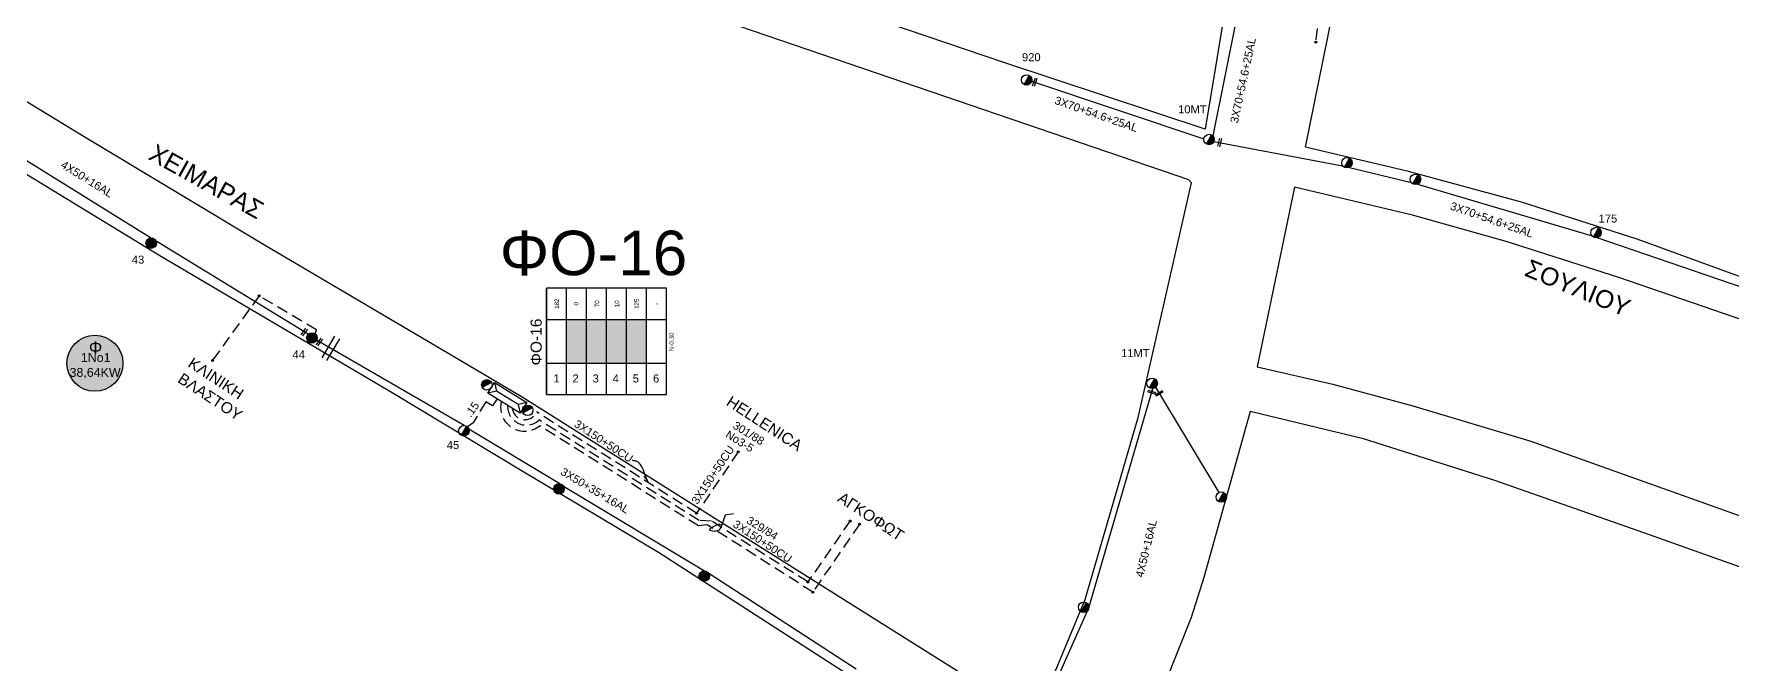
# Model space of a CAD drawing. Header units: millimetres. Extents: x 1113 to 5794, y 757 to 3537.
# Drawn here: x 1445 to 1827, y 1156.6 to 1298.4 of the extents above; entities that cross this region are included whole.
import ezdxf
from ezdxf.enums import TextEntityAlignment as Align

# ---------------------------------------------------------------- set-up
doc = ezdxf.new("R2010")
doc.units = ezdxf.units.MM
doc.linetypes.add('DASHED', pattern=[19.05, 12.7, -6.35])
for name, color, linetype in [('Άγνωστα', 7, 'Continuous'), ('Ασφαλειοκιβώτια Χ.Τ 6 αναχωρήσεων', 7, 'Continuous'), ('Ασφαλειοκιβώτια Χ.Τ 9 αναχωρήσεων', 7, 'Continuous'), ('Γυμνά εναέρια ΧΤ και ΦΟΠ (3Φ)   3x50+35+16CU', 7, 'Continuous'), ('Γυμνά εναέρια ΧΤ και ΦΟΠ (3Φ)   4x50+16AL', 7, 'Continuous'), ('Επιγραφές - Σχήματα', 7, 'Continuous'), ('Καλώδια ΧΤ   3x150+50CU', 7, 'DASHED'), ('Μηχανική τομή', 7, 'Continuous'), ('Στύλος Ξύλινος', 7, 'Continuous'), ('Στύλος Ξύλινος @ 1', 7, 'Continuous'), ('Στύλος ΦΜ', 7, 'Continuous'), ('Στύλος ΦΜ @ 1', 7, 'Continuous'), ('Συνδέσεις', 7, 'Continuous'), ('Συνεστραμμένα ΧΤ   3x70+54.6+25 AL', 7, 'SYN_LINE'), ('Τομή', 7, 'Continuous'), ('Υποσταθμός εναέριος 2 στύλων', 7, 'Continuous'), ('Υποσταθμός πόλεως', 7, 'Continuous'), ('Υπόβαθρο ΔΕΗ', 7, 'Continuous'), ('Υπόγεια Καλώδια Δικτύου ΧΤ   .15', 7, 'DASHED'), ('Χώρος', 7, 'Continuous')]:
    doc.layers.add(name, color=color, linetype=linetype)
doc.styles.get("Standard").update_dxf_attribs({"font": 'arial.ttf'})
doc.linetypes.add('SYN_LINE', pattern='A,0.5,-0.0001,["/\\/\\/\\/",Standard,S=0.1,R=0,X=0,Y=-0.05],-0.25', length=0.7501)
doc.dimstyles.new('ISO-25', dxfattribs={"dimtxt": 2.5, "dimasz": 1.8, "dimexe": 1.25, "dimexo": 0.625, "dimtad": 1, "dimtxsty": 'Standard', "dimcen": 1.8, "dimadec": 0, "dimazin": 0, "dimtfac": 1, "dimtmove": 0, "dimatfit": 3, "dimfxl": 1.25, "dimarcsym": 0})

# ---------------------------------------------------------------- blocks, each defined once
blk = doc.blocks.new('ΥΠΑΡΧΩΝ ΞΥΛΙΝΟΣ ΣΤΥΛΟΣ')
at = {"layer": 'Στύλος Ξύλινος'}
h = blk.add_hatch(color=7, dxfattribs=at)
h.paths.add_polyline_path([(-2.62, 0, 0.270008), (-1.29, -2.28), (1.3, 2.27, 0.576266)])
h.paths.add_polyline_path([(-1.29, -2.28, 0.574793), (2.62, 0, 0.268822), (1.3, 2.27)])
at = {"layer": 'Στύλος Ξύλινος', "color": 7}
blk.add_line((-1.29, -2.28), (1.3, 2.27), dxfattribs=at)
blk.add_circle((0, 0), 2.62, dxfattribs=at)
at = {"layer": 'Στύλος Ξύλινος', "flags": 4}
for tag, p in [('ΑΡΙΘΜΟΣ', (-4.91, 8.6)), ('ΤΥΠΟΣ', (-4.85, 3.39))]:
    blk.add_attdef(tag, p, '', height=4, dxfattribs=at)
blk = doc.blocks.new('ΥΠΑΡΧΩΝ ΤΣΙΜΕΝΤΕΝΙΟΣ ΣΤΥΛΟΣ')
at = {"layer": 'Στύλος ΦΜ'}
blk.add_hatch(color=7, dxfattribs=at).paths.add_polyline_path([(-1.29, -2.28, 0.574793), (2.62, 0, 0.268822), (1.3, 2.27)])
at = {"layer": 'Στύλος ΦΜ', "color": 7}
blk.add_line((-1.29, -2.28), (1.3, 2.27), dxfattribs=at)
blk.add_circle((0, 0), 2.62, dxfattribs=at)
at = {"layer": 'Στύλος ΦΜ', "flags": 4}
for tag, p in [('ΑΡΙΘΜΟΣ', (-4.68, 8.05)), ('ΤΥΠΟΣ', (-4.91, 3.03))]:
    blk.add_attdef(tag, p, '', height=4, dxfattribs=at)
blk = doc.blocks.new('ΥΠΟΣΤΑΘΜΟΣ ΕΝΑΕΡΙΟΣ ΕΠΙ 2 ΣΤΥΛΩΝ')
at = {"layer": 'Υποσταθμός εναέριος 2 στύλων', "linetype": 'Continuous'}
for points in [[(-11.97, -2.11, 0.574793), (-8.45, -0.07, 0.268822), (-9.64, 1.98)], [(9.68, -2.15, 0.574793), (13.19, -0.1, 0.268822), (12.01, 1.95)]]:
    blk.add_hatch(color=256, dxfattribs=at).paths.add_polyline_path(points)
for p, q in [((-11.97, -2.11), (-9.64, 1.98)), ((9.68, -2.15), (12.01, 1.95))]:
    blk.add_line(p, q, dxfattribs=at)
for centre in [(-10.81, -0.07), (10.84, -0.1)]:
    blk.add_circle(centre, 2.36, dxfattribs=at)
at = {"layer": 'Υποσταθμός πόλεως', "linetype": 'Continuous', "ltscale": 40}
blk.add_lwpolyline([(-8.57, 2.82), (8.57, 2.82), (8.57, -2.82), (-8.57, -2.82)], close=True, dxfattribs=at)
for points in [[(-5.75, 0), (-8.57, 2.82)], [(-8.57, -2.82), (-5.75, 0)], [(-5.75, 0), (5.75, 0)], [(5.75, 0), (8.57, 2.82)], [(8.57, -2.82), (5.75, 0)]]:
    blk.add_lwpolyline(points, dxfattribs=at)
at = {"layer": 'Υποσταθμός εναέριος 2 στύλων', "ltscale": 40, "flags": 1}
for tag, p in [('ΜΕΤΑΣΧΗΜΑΤΙΣΜΟΣ', (14.09, 2.51)), ('ΙΣΧΥΣ', (14.07, -0.28)), ('ΑΡΙΘΜΟΣ', (14.19, -3))]:
    blk.add_attdef(tag, p, '', height=1.8, dxfattribs=at)
blk = doc.blocks.new('ΑΣΦΑΛΕΙΟΚΙΒΩΤΙΟ ΥΠΟΣΤΑΘΜΟΥ 6 ΑΝΑΧΩΡΗΣΕΩΝ')
at = {"layer": 'Ασφαλειοκιβώτια Χ.Τ 6 αναχωρήσεων', "ltscale": 40}
for p, q in [((-23.91, 27), (23.91, 27)), ((-9.83, 27), (-9.83, -27)), ((9.83, 27), (9.83, -27)), ((-23.91, 18), (23.91, 18)), ((-23.91, 9), (23.91, 9)), ((-23.91, 0), (23.91, 0)), ((-23.91, -9), (23.91, -9)), ((-23.91, -18), (23.91, -18))]:
    blk.add_line(p, q, dxfattribs=at)
at = {"layer": 'Ασφαλειοκιβώτια Χ.Τ 6 αναχωρήσεων'}
blk.add_lwpolyline([(-23.91, -27), (23.91, -27), (23.91, 27), (-23.91, 27)], close=True, dxfattribs=at)
for s, p in [('1', (-18.47, 23.92)), ('2', (-18.47, 15.35)), ('3', (-18.47, 6.28)), ('4', (-18.47, -2.75)), ('5', (-18.47, -11.76)), ('6', (-18.47, -20.89))]:
    blk.add_text(s, height=3.6, rotation=270, dxfattribs=at).set_placement(p)
at = {"layer": 'Ασφαλειοκιβώτια Χ.Τ 6 αναχωρήσεων', "ltscale": 40}
for tag, height, p in [('ΟΝΟΜΑ', 5, (-0.27, 31.68)), ('ΚΕΙΜΕΝΟ 1', 2, (16.95, 22.41)), ('ΚΕΙΜΕΝΟ 2', 2, (16.95, 13.71)), ('ΚΕΙΜΕΝΟ 3', 2, (16.95, 4.31)), ('ΚΕΙΜΕΝΟ 4', 2, (16.95, -4.67)), ('ΚΕΙΜΕΝΟ 5', 2, (16.95, -13.51)), ('ΚΕΙΜΕΝΟ 6', 2, (16.95, -22.43)), ('ΣΧ', 2, (-0.21, -29.21))]:
    blk.add_attdef(tag, text='', height=height, dxfattribs=at).set_placement(p, align=Align.MIDDLE_CENTER)
blk = doc.blocks.new('ΜΗΧΑΝΙΚΗ ΤΟΜΗ')
at = {"layer": 'Μηχανική τομή', "ltscale": 40}
for p, q in [((-1.89, 0.78), (1.89, 0.78)), ((1.89, 0), (-1.89, 0))]:
    blk.add_line(p, q, dxfattribs=at)
blk = doc.blocks.new('ΤΟΜΗ')
at = {"layer": 'Τομή', "ltscale": 40}
for p, q in [((-5.68, 0), (5.68, 0)), ((5.68, -2.33), (-5.68, -2.33))]:
    blk.add_line(p, q, dxfattribs=at)
blk = doc.blocks.new('_ΣΥΝΔΕΣΗ')
at = {"layer": 'Συνδέσεις', "linetype": 'SYN_LINE', "ltscale": 40}
blk.add_hatch(color=256, dxfattribs=at).paths.add_polyline_path([(0.5, -0.01, 1), (-0.5, -0.01, 1)])
at = {"layer": 'Συνδέσεις'}
blk.add_circle((0, -0.01), 0.5, dxfattribs=at)
blk = doc.blocks.new('ΧΩΡΟΣ')
at = {"layer": 'Χώρος', "ltscale": 40, "true_color": 0xff4747}
blk.add_hatch(color=13, dxfattribs=at).paths.add_polyline_path([(12.17, -0.19, 1), (-13.03, -0.19, 1)])
at = {"layer": 'Χώρος', "ltscale": 40}
blk.add_circle((-0.43, -0.19), 12.6, dxfattribs=at)
at = {"layer": 'Χώρος', "ltscale": 30, "insert": (-3.14, 9.64), "char_height": 5.4, "width": 408.8913, "attachment_point": 1}
blk.add_mtext('Φ', dxfattribs=at)
at = {"layer": 'Χώρος', "ltscale": 40}
blk.add_attdef('ΑΡΙΘΜΟΣ_001', (-5.24, -3.99), '', height=5.4, dxfattribs=at)

msp = doc.modelspace()

# ---------------------------------------------------------------- hatches: boundary and pattern name
at = {"layer": 'Ασφαλειοκιβώτια Χ.Τ 9 αναχωρήσεων', "lineweight": -3}
for color, points in [(30, [(1564.82, 1224.33), (1569.32, 1224.33), (1569.32, 1234.16), (1564.82, 1234.16)]), (5, [(1569.32, 1224.33), (1573.82, 1224.33), (1573.82, 1234.16), (1569.32, 1234.16)]), (85, [(1573.82, 1224.33), (1578.32, 1224.33), (1578.32, 1234.16), (1573.82, 1234.16)]), (1, [(1578.32, 1224.33), (1582.82, 1224.33), (1582.82, 1234.16), (1578.32, 1234.16)])]:
    msp.add_hatch(color=color, dxfattribs=at).paths.add_polyline_path(points)

# ---------------------------------------------------------------- linework, layer by layer
at = {"layer": 'Άγνωστα', "color": 27, "linetype": 'DASHED', "lineweight": -3, "ltscale": 0.2}
msp.add_lwpolyline([(1736.44, 1327.66), (1734.8, 1315.2), (1736, 1313.69), (1735.74, 1307.58), (1734.34, 1307.24), (1733.32, 1296.59)], dxfattribs=at)
at = {"layer": 'Άγνωστα', "color": 85, "linetype": 'DASHED', "lineweight": -3, "ltscale": 0.2}
msp.add_lwpolyline([(1508.3, 1230.92), (1508.58, 1231.87), (1495.66, 1239.48), (1485.16, 1224.96)], dxfattribs=at)
at = {"layer": 'Άγνωστα', "linetype": 'SYN_LINE', "lineweight": -3, "ltscale": 20}
msp.add_lwpolyline([(1697.31, 1218.93), (1711.56, 1195.27)], dxfattribs=at)
at = {"layer": 'Γυμνά εναέρια ΧΤ και ΦΟΠ (3Φ)   3x50+35+16CU', "color": 30, "lineweight": -3}
for points in [[(1541.81, 1210.29), (1508.59, 1229.5)], [(1563.33, 1197.21), (1542.84, 1209.52)], [(1564.11, 1196.7), (1595.86, 1177.62)], [(1629.93, 1155.52), (1596.81, 1177.01)]]:
    msp.add_lwpolyline(points, dxfattribs=at)
at = {"layer": 'Γυμνά εναέρια ΧΤ και ΦΟΠ (3Φ)   4x50+16AL', "color": 85, "lineweight": -3}
for points in [[(1471.23, 1252.53), (1437.72, 1273.4)], [(1506.7, 1230.84), (1472.48, 1251.83)]]:
    msp.add_lwpolyline(points, dxfattribs=at)
at = {"layer": 'Γυμνά εναέρια ΧΤ και ΦΟΠ (3Φ)   4x50+16AL', "color": 133, "lineweight": -3}
for points in [[(1682.29, 1169.31), (1696.65, 1218.64)], [(1665.84, 1132.41), (1681.98, 1168.6)]]:
    msp.add_lwpolyline(points, dxfattribs=at)
at = {"layer": 'Επιγραφές - Σχήματα', "lineweight": -3}
msp.add_lwpolyline([(1602.36, 1190.43), (1600.49, 1190.12), (1599.73, 1187.9), (1599.11, 1186.8), (1598.04, 1186.43), (1597.04, 1186.71), (1597.23, 1187.19), (1597.99, 1187.64), (1599.05, 1188.16), (1599.73, 1187.9)], dxfattribs=at)
at = {"layer": 'Καλώδια ΧΤ   3x150+50CU', "color": 85, "lineweight": -3, "ltscale": 0.2}
msp.add_lwpolyline([(1630.7, 1188.12), (1620.21, 1172.83), (1596.46, 1187.96), (1594.46, 1187.73), (1558.79, 1210.28, -0.726351), (1550.16, 1215.71, 1.50252)], format="xyb", dxfattribs=at)
at = {"layer": 'Καλώδια ΧΤ   3x150+50CU', "color": 5, "lineweight": -3, "ltscale": 0.2}
msp.add_lwpolyline([(1628.59, 1188.83), (1619.09, 1175.11), (1597.44, 1188.79), (1594.64, 1188.96), (1558.66, 1211.56, -0.675829), (1551.57, 1214.84, 3.019711)], format="xyb", dxfattribs=at)
at = {"layer": 'Καλώδια ΧΤ   3x150+50CU', "color": 1, "lineweight": -3, "ltscale": 0.2}
msp.add_lwpolyline([(1603.42, 1204.41), (1594.07, 1190.57), (1558.06, 1213.37, -0.780708), (1552.62, 1214.18, 4.569993)], format="xyb", dxfattribs=at)
at = {"layer": 'Συνεστραμμένα ΧΤ   3x70+54.6+25 AL', "color": 133, "lineweight": -3, "ltscale": 20}
for points in [[(1715.48, 1301.96), (1710.19, 1275.49)], [(1669.43, 1287.8), (1708.17, 1274.86)], [(1710.43, 1274.24), (1739.38, 1268.76)], [(1756.21, 1264.64), (1795.46, 1253)], [(1796.56, 1252.59), (1832.25, 1240.41)]]:
    msp.add_lwpolyline(points, dxfattribs=at)
at = {"layer": 'Συνεστραμμένα ΧΤ   3x70+54.6+25 AL', "color": 133, "lineweight": -3, "ltscale": 10}
msp.add_lwpolyline([(1740.9, 1268.41), (1754.83, 1264.98)], dxfattribs=at)
at = {"layer": 'Υπόβαθρο ΔΕΗ', "lineweight": -3}
for points in [[(1589.53, 1317.06), (1608.64, 1365.42), (1669.1, 1342.21), (1716.28, 1324.1), (1708.48, 1277.03), (1663.2, 1292), (1589.53, 1317.06)], [(1661.49, 1132.71), (1585.49, 1181.74), (1554.8, 1200.04), (1525.94, 1217.47), (1473.35, 1248.47), (1423.85, 1278.69), (1377.39, 1307.01), (1342.63, 1327.94), (1328.93, 1306.8), (1304.14, 1267.32), (1277.93, 1229.43), (1325.71, 1205.22), (1373.03, 1181.89), (1367.76, 1171.83), (1309.67, 1200.34), (1270.59, 1219.17), (1262.71, 1206.33), (1242.61, 1173.77), (1211.4, 1122.83)]]:
    msp.add_lwpolyline(points, dxfattribs=at)
for points in [[(1918.58, 1298.99), (1982.02, 1275.42), (1955.4, 1196.45), (1893.11, 1220.78), (1838.69, 1240.21), (1805.62, 1252.28), (1779.59, 1260.56), (1754.18, 1267.5), (1736.69, 1271.64), (1731.02, 1272.99), (1737.06, 1302.88), (1741.91, 1335.26), (1743.92, 1361.9), (1757.14, 1357.25), (1800.46, 1341.11), (1856.67, 1321.31)], [(1949.81, 1176.09), (1953.02, 1186.74), (1922.73, 1199.62), (1888.64, 1212.5), (1859.64, 1222.19), (1829.82, 1233.91), (1801.48, 1243.6), (1776.13, 1251.73), (1755.06, 1257.69), (1728.53, 1263.95), (1720.18, 1223.49), (1737.19, 1219.59), (1755.19, 1214.75), (1781.7, 1206.78), (1820.97, 1192.74), (1867.6, 1176.09), (1941.7, 1150.2)]]:
    msp.add_lwpolyline(points, close=True, dxfattribs=at)
for points in [[(1681.44, 1171.16), (1693.42, 1212.13), (1705.39, 1264.94), (1704.77, 1265.58), (1554.8, 1316.9), (1468.82, 1346.95), (1466.12, 1347.46), (1463, 1347.46), (1460.22, 1346.68), (1458.78, 1345.57), (1450.54, 1332.95), (1425.18, 1295.6), (1425.16, 1294.36), (1456.31, 1275.33), (1496.87, 1251.01), (1539.25, 1226), (1554.8, 1216.78), (1628.54, 1170.32), (1669.09, 1144.83, 0.293653), (1670.49, 1144.84), (1681.44, 1171.16)], [(1835.42, 1176.09), (1807.09, 1186.2), (1773.61, 1197.97), (1744.03, 1207.32), (1718.6, 1213.48), (1708.18, 1176.09), (1705.34, 1167.11), (1693.47, 1137.34, 0.234747), (1700.41, 1129.24), (1745.01, 1111.96), (1788.27, 1095.54), (1840.78, 1075.32), (1899.12, 1053.28), (1911.29, 1048.85), (1923.53, 1078.17), (1890.19, 1089.1), (1848.86, 1102.64), (1851.01, 1109.71), (1891.07, 1096.87), (1926.58, 1085.81), (1935.31, 1124), (1938.83, 1139.45), (1885.75, 1157.85)]]:
    msp.add_lwpolyline(points, format="xyb", close=True, dxfattribs=at)
at = {"layer": 'Υπόγεια Καλώδια Δικτύου ΧΤ   .15', "color": 30, "lineweight": -3, "ltscale": 0.2}
msp.add_lwpolyline([(1549.21, 1216.3), (1548.19, 1214.71), (1546.66, 1215.65), (1543.79, 1210.89), (1542.52, 1209.99)], dxfattribs=at)

# ---------------------------------------------------------------- block references
at = {"layer": 'Ασφαλειοκιβώτια Χ.Τ 9 αναχωρήσεων', "lineweight": -3, "xscale": 0.5, "yscale": 0.5, "zscale": 0.5, "rotation": 90}
msp.add_blockref('ΑΣΦΑΛΕΙΟΚΙΒΩΤΙΟ ΥΠΟΣΤΑΘΜΟΥ 6 ΑΝΑΧΩΡΗΣΕΩΝ', (1573.82, 1229.24), dxfattribs=at).add_auto_attribs({'ΟΝΟΜΑ': 'ΦΟ-16', 'ΣΧ': 'N-0.30', 'ΚΕΙΜΕΝΟ 2': '0', 'ΚΕΙΜΕΝΟ 1': '182', 'ΚΕΙΜΕΝΟ 3': '70', 'ΚΕΙΜΕΝΟ 4': '10', 'ΚΕΙΜΕΝΟ 5': '125', 'ΚΕΙΜΕΝΟ 6': '-'})
at = {"layer": 'Μηχανική τομή', "lineweight": -3}
for p, xscale, yscale, zscale, rotation in [((1670.3, 1287.51), 0.499999999999912, 0.499999999999912, 0.499999999999912, 70.01772212164337), ((1711.87, 1273.97), 0.4999999999999277, 0.4999999999999277, 0.4999999999999277, 76.23818856986018), ((1505.66, 1231.48), 0.4999999999998411, 0.4999999999998411, 0.4999999999998411, 234.3529243459175), ((1509.06, 1229.23), 0.4999999999998411, 0.4999999999998411, 0.4999999999998411, 234.3529243459175), ((1696.46, 1218), 0.500000000000108, 0.500000000000108, 0.500000000000108, 165.5587228730483), ((1698.03, 1217.72), 0.5000000000001655, 0.5000000000001655, 0.5000000000001655, 211.4842005974589)]:
    msp.add_blockref('ΜΗΧΑΝΙΚΗ ΤΟΜΗ', p, dxfattribs=dict(at, xscale=xscale, yscale=yscale, zscale=zscale, rotation=rotation))
at = {"layer": 'Στύλος Ξύλινος @ 1', "lineweight": -3, "ltscale": 40}
ref = msp.add_blockref('ΥΠΑΡΧΩΝ ΞΥΛΙΝΟΣ ΣΤΥΛΟΣ', (1471.4, 1251.36), dxfattribs=dict(at, xscale=0.4499999999998181, yscale=0.4499999999998181, zscale=0.4499999999998181))
ref.add_attrib('ΤΥΠΟΣ', '43', (1467.04, 1246.75), dxfattribs={"layer": 'Στύλος Ξύλινος', "height": 1.8, "flags": 4})
ref = msp.add_blockref('ΥΠΑΡΧΩΝ ΞΥΛΙΝΟΣ ΣΤΥΛΟΣ', (1507.54, 1230.02), dxfattribs=dict(at, xscale=0.4499999999998181, yscale=0.4499999999998181, zscale=0.4499999999998181))
ref.add_attrib('ΤΥΠΟΣ', '44', (1503.18, 1225.4), dxfattribs={"layer": 'Στύλος Ξύλινος', "height": 1.8, "flags": 4})
at = {"layer": 'Στύλος Ξύλινος @ 1', "lineweight": -3, "ltscale": 40, "xscale": 0.4499999999998181, "yscale": 0.4499999999998181, "zscale": 0.4499999999998181}
for p in [(1563.12, 1196.05), (1595.78, 1176.44)]:
    msp.add_blockref('ΥΠΑΡΧΩΝ ΞΥΛΙΝΟΣ ΣΤΥΛΟΣ', p, dxfattribs=at)
at = {"layer": 'Στύλος ΦΜ @ 1', "lineweight": -3, "ltscale": 40}
ref = msp.add_blockref('ΥΠΑΡΧΩΝ ΤΣΙΜΕΝΤΕΝΙΟΣ ΣΤΥΛΟΣ', (1668.29, 1288.08), dxfattribs=dict(at, xscale=0.4499999999998181, yscale=0.4499999999998181, zscale=0.4499999999998181))
ref.add_attrib('ΤΥΠΟΣ', '920', (1667.25, 1292.3), dxfattribs={"layer": 'Στύλος ΦΜ', "height": 1.8, "flags": 4})
ref = msp.add_blockref('ΥΠΑΡΧΩΝ ΤΣΙΜΕΝΤΕΝΙΟΣ ΣΤΥΛΟΣ', (1709.33, 1274.68), dxfattribs=dict(at, xscale=0.4499999999998181, yscale=0.4499999999998181, zscale=0.4499999999998181))
ref.add_attrib('ΤΥΠΟΣ', '10MT', (1702.36, 1280.57), dxfattribs={"layer": 'Στύλος ΦΜ', "height": 1.8, "flags": 4})
at = {"layer": 'Στύλος ΦΜ @ 1', "lineweight": -3, "ltscale": 40, "xscale": 0.4499999999998181, "yscale": 0.4499999999998181, "zscale": 0.4499999999998181}
for p in [(1740.34, 1269.45), (1755.75, 1265.72), (1712.07, 1194.21), (1681.12, 1169.41)]:
    msp.add_blockref('ΥΠΑΡΧΩΝ ΤΣΙΜΕΝΤΕΝΙΟΣ ΣΤΥΛΟΣ', p, dxfattribs=at)
at = {"layer": 'Στύλος ΦΜ @ 1', "lineweight": -3, "ltscale": 40}
ref = msp.add_blockref('ΥΠΑΡΧΩΝ ΤΣΙΜΕΝΤΕΝΙΟΣ ΣΤΥΛΟΣ', (1796.37, 1253.75), dxfattribs=dict(at, xscale=0.4499999999998181, yscale=0.4499999999998181, zscale=0.4499999999998181))
ref.add_attrib('ΤΥΠΟΣ', '175', (1796.95, 1255.99), dxfattribs={"layer": 'Στύλος ΦΜ', "height": 1.8, "flags": 4})
ref = msp.add_blockref('ΥΠΑΡΧΩΝ ΤΣΙΜΕΝΤΕΝΙΟΣ ΣΤΥΛΟΣ', (1696.52, 1219.81), dxfattribs=dict(at, xscale=0.4499999999998181, yscale=0.4499999999998181, zscale=0.4499999999998181))
ref.add_attrib('ΤΥΠΟΣ', '11MT', (1689.55, 1225.7), dxfattribs={"layer": 'Στύλος ΦΜ', "height": 1.8, "flags": 4})
ref = msp.add_blockref('ΥΠΑΡΧΩΝ ΤΣΙΜΕΝΤΕΝΙΟΣ ΣΤΥΛΟΣ', (1541.73, 1209.12), dxfattribs=dict(at, xscale=0.4499999999998181, yscale=0.4499999999998181, zscale=0.4499999999998181))
ref.add_attrib('ΤΥΠΟΣ', '45', (1537.88, 1205.01), dxfattribs={"layer": 'Στύλος ΦΜ', "height": 1.8, "flags": 4})
at = {"layer": 'Συνδέσεις', "lineweight": -3, "xscale": 0.4499999999998181, "yscale": 0.4499999999998181, "zscale": 0.4499999999998181}
for p in [(1733.32, 1296.59), (1495.66, 1239.48), (1485.16, 1224.96), (1603.42, 1204.41), (1594.07, 1190.57), (1628.59, 1188.83), (1630.7, 1188.12), (1619.09, 1175.11), (1620.21, 1172.83)]:
    msp.add_blockref('_ΣΥΝΔΕΣΗ', p, dxfattribs=at)
at = {"layer": 'Τομή', "lineweight": -3, "xscale": 0.4999999999997987, "yscale": 0.4999999999997987, "zscale": 0.4999999999997987, "rotation": 239.5890941860827}
msp.add_blockref('ΤΟΜΗ', (1512.28, 1227.37), dxfattribs=at)
at = {"layer": 'Υποσταθμός εναέριος 2 στύλων', "lineweight": -3, "xscale": 0.4999999999999805, "yscale": 0.4999999999999805, "zscale": 0.4999999999999805, "rotation": 148.1080907107746}
msp.add_blockref('ΥΠΟΣΤΑΘΜΟΣ ΕΝΑΕΡΙΟΣ ΕΠΙ 2 ΣΤΥΛΩΝ', (1551.47, 1216.56), dxfattribs=at)
at = {"layer": 'Χώρος', "lineweight": -3}
ref = msp.add_blockref('ΧΩΡΟΣ', (1458.95, 1224.42), dxfattribs=dict(at, xscale=0.5, yscale=0.5, zscale=0.5))
ref.add_attrib('ΑΡΙΘΜΟΣ_001', '1Νο1', (1455.58, 1224.62), dxfattribs={"ltscale": 40, "height": 2})
ref.add_attrib('ΑΡΙΘΜΟΣ_002', '38,64ΚW', (1453.03, 1221.27), dxfattribs={"ltscale": 40, "height": 2})

# ---------------------------------------------------------------- texts
at = {"layer": 'Γυμνά εναέρια ΧΤ και ΦΟΠ (3Φ)   3x50+35+16CU', "color": 7, "lineweight": -3, "insert": (1564.21, 1200.95), "char_height": 1.8, "width": 168.3718, "attachment_point": 1, "rotation": 329.0639}
msp.add_mtext('3X50+35+16AL', dxfattribs=at)
at = {"layer": 'Γυμνά εναέρια ΧΤ και ΦΟΠ (3Φ)   4x50+16AL', "color": 7, "lineweight": -3, "char_height": 1.8, "width": 168.3718, "attachment_point": 1}
for insert, rotation in [((1451.83, 1270.05), 328.0758), ((1692.75, 1176.43), 76.3153)]:
    msp.add_mtext('4X50+16AL', dxfattribs=dict(at, insert=insert, rotation=rotation))
at = {"layer": 'Επιγραφές - Σχήματα', "color": 7, "lineweight": -3, "width": 168.3718, "attachment_point": 1}
for s, insert, char_height, rotation in [('ΧΕΙΜΑΡΑΣ', (1472.45, 1273.87), 4, 330.9543), ('ΣΟΥΛΙΟΥ', (1781.52, 1247.85), 4, 337.6627), ('301/88', (1602.98, 1211.36), 1.8, 328.3806), ('No3-5', (1601.33, 1209.34), 1.8, 328.3806), ('329/84', (1606.05, 1190.01), 1.8, 328.3806)]:
    msp.add_mtext(s, dxfattribs=dict(at, insert=insert, char_height=char_height, rotation=rotation))
at = {"layer": 'Επιγραφές - Σχήματα', "color": 7, "lineweight": -3, "insert": (1549.78, 1254.15), "char_height": 10, "width": 168.3718, "attachment_point": 1}
msp.add_mtext('ΦΟ-16', dxfattribs=at)
at = {"layer": 'Επιγραφές - Σχήματα', "lineweight": -3, "char_height": 2.5, "width": 6.05, "attachment_point": 1, "rotation": 326.827}
for s, insert in [('ΚΛΙΝΙΚΗ\\PΒΛΑΣΤΟΥ', (1480.8, 1225.78)), ('HELLENICA', (1601.9, 1217.14)), ('ΑΓΚΟΦΩΤ', (1626.91, 1195.51))]:
    msp.add_mtext(s, dxfattribs=dict(at, insert=insert))
at = {"layer": 'Καλώδια ΧΤ   3x150+50CU', "color": 7, "lineweight": -3, "char_height": 1.8, "width": 168.3718, "attachment_point": 1}
for insert, rotation in [((1567.32, 1211.72), 326.6719), ((1592.77, 1193.41), 56.3023), ((1603.06, 1189.16), 326.6719)]:
    msp.add_mtext('3X150+50CU', dxfattribs=dict(at, insert=insert, rotation=rotation))
at = {"layer": 'Συνεστραμμένα ΧΤ   3x70+54.6+25 AL', "color": 7, "lineweight": -3, "char_height": 1.8, "width": 168.3718, "attachment_point": 1}
for insert, rotation in [((1714.05, 1278.61), 77.9499), ((1675.02, 1284.46), 340.8261), ((1764, 1260.69), 340.8261)]:
    msp.add_mtext('3X70+54.6+25AL', dxfattribs=dict(at, insert=insert, rotation=rotation))
at = {"layer": 'Υπόγεια Καλώδια Δικτύου ΧΤ   .15', "color": 7, "lineweight": -3, "insert": (1541.79, 1213.06), "char_height": 1.8, "width": 168.3718, "attachment_point": 1, "rotation": 54.0428}
msp.add_mtext('.15', dxfattribs=at)

# ---------------------------------------------------------------- leaders
at = {"layer": 'Επιγραφές - Σχήματα', "lineweight": -3, "path_type": 1}
msp.add_leader([(1583.28, 1197.4), (1580.33, 1202.33), (1579.57, 1202.46)], dimstyle='ISO-25', override={"dimgap": 0.625, "dimtad": 0}, dxfattribs=at)

doc.saveas('drawing.dxf')
